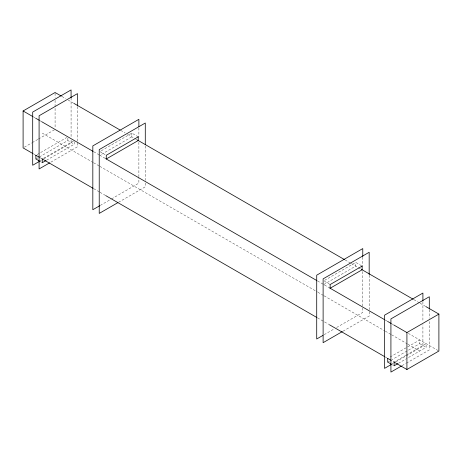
<?xml version="1.0" encoding="UTF-8"?>
<svg xmlns="http://www.w3.org/2000/svg" width="462" height="462" viewBox="0 0 462 462"><rect width="100%" height="100%" fill="white"/><g stroke="black" fill="none" stroke-linecap="round" stroke-linejoin="round"><path stroke-width="0.35" stroke-dasharray="2.31 1.73" d="M24.33 147.193L31.711 142.931M32.328 142.573L37.861 139.38M38.479 139.027L54.47 129.793M37.122 154.579L66.649 137.532M35.892 158.98L67.879 140.517L74.278 144.208L74.278 141.747M43.52 158.27L74.278 140.517M40.125 160.972L41.361 160.256M43.838 158.83L71.079 143.099L71.079 140.229M46.598 160.187L74.278 144.208M50.855 162.162L77.472 146.795L77.472 142.481M138.242 136.821L131.849 133.131L99.861 151.594L105.099 154.62M100.294 205.417L110.874 199.307M111.498 198.949L138.883 183.137L138.883 177.402M118.52 202.281L145.282 186.827L145.282 181.092M361.555 265.748L355.74 262.393L323.758 280.856L330.151 284.552M323.758 284.552L355.74 266.083L355.74 262.393M324.185 334.679L334.147 328.927M336.636 327.489L362.774 312.399L362.774 306.664M343.035 331.185L369.173 316.095L369.173 310.354M390.182 356.999L419.71 339.951L419.71 343.641L392.03 359.627M387.722 362.11L389.57 361.047M405.809 355.365L394.121 362.11L391.915 360.834M406.421 355.007L426.108 343.641L426.108 347.337L406.421 358.703M391.955 364.102L393.191 363.386M395.668 361.954L422.909 346.229L422.909 324.671M398.429 363.317L405.809 359.055M402.067 365.65L405.78 363.502M406.398 363.149L429.302 349.925L429.302 321.177M61.96 96.471L65.714 98.637M68.214 100.081L73.215 102.968M120.721 130.4L125.098 132.923M127.599 134.367L135.337 138.837M135.724 139.062L138.242 140.517M345.131 259.962L350.762 263.213M351.386 263.571L360.972 269.109M413.894 299.659L419.519 302.91M420.149 303.268L425.15 306.156M33.726 117.105L34.979 117.827M39.98 120.715L41.851 121.795M93.74 151.75L99.469 155.059M105.099 158.31L99.861 155.29L131.849 136.821L131.849 133.131M317.527 280.954L328.88 287.514M385.037 319.929L387.017 321.073M391.915 323.902L393.266 324.682M408.269 333.345L438.9 351.028M419.71 343.641L426.108 347.337M42.29 133.131L92.902 162.353M93.532 162.711L99.151 165.956M99.78 166.32L317.232 291.863M317.856 292.227L323.481 295.472M324.105 295.836L384.719 330.827M385.343 331.19L390.968 334.436M391.591 334.794L407.213 343.815M407.836 344.178L419.71 351.028M33.726 154.037L34.979 154.758M39.963 157.64L42.29 158.98M93.74 188.687L99.365 191.932M99.988 192.296L104.99 195.183M317.527 317.885L328.777 324.382M385.037 356.866L386.913 357.946M39.963 161.33L41.707 162.341M392.377 364.795L393.537 365.465M429.302 309.673L429.302 318.301M422.909 301.669L422.909 321.795M369.173 275.219L369.173 309.638M362.774 257.184L362.774 265.789M362.774 271.523L362.774 305.948M145.282 145.957L145.282 180.376M138.883 127.922L138.883 136.527M138.883 142.261L138.883 176.68M77.472 106.549L77.472 141.765M71.079 97.823L71.079 137.353M67.879 138.051L67.879 140.517M55.082 93.214L55.082 97.476M55.082 100.318L55.082 128.014"/><path stroke-width="0.69" d="M33.102 153.679L23.1 147.904L23.1 110.972L55.082 92.504L61.336 96.113M39.507 161.33L32.698 165.263L32.698 112.075L71.079 89.917L71.079 97.823M45.981 160.545L42.29 162.676L42.29 158.98M49.619 162.878L39.091 168.953L39.091 115.771L77.472 93.613L77.472 105.827M99.671 205.775L92.827 209.725L92.827 145.905L138.883 119.317L138.883 126.49M117.897 202.639L99.226 213.421L99.226 149.601L145.282 123.008L145.282 144.519M322.944 335.395L316.718 338.993L316.718 275.173L362.774 248.579L362.774 256.468M342.411 331.543L323.117 342.683L323.117 278.863L369.173 252.275L369.173 274.503M393.786 324.982L406.918 332.565L438.9 314.096L438.9 351.028L406.918 369.496L393.786 361.919M391.337 364.454L384.528 368.387L384.528 315.205L422.909 293.047L422.909 300.953M397.811 363.675L394.121 365.806L394.121 362.11M401.449 366.008L390.921 372.083L390.921 318.901L429.302 296.737L429.302 308.957M73.839 103.332L120.097 130.036M137.601 140.142L344.508 259.604M361.388 269.346L413.271 299.301M425.773 306.52L438.9 314.096M23.1 110.972L33.102 116.742M35.603 118.185L39.351 120.351M41.851 121.795L93.11 151.392M105.613 158.61L316.897 280.596M329.4 287.814L384.413 319.571M387.537 321.373L391.285 323.539M35.603 155.122L39.386 157.305M41.851 158.732L93.11 188.323M105.613 195.542L316.897 317.527M329.4 324.746L384.413 356.502M387.537 358.31L391.285 360.476M39.386 160.995L35.892 158.98L35.892 155.29M391.216 364.125L387.722 362.11L387.722 358.414M406.918 332.565L406.918 369.496M138.242 136.821L106.26 155.29L106.26 158.98L138.242 140.517L138.242 136.821M362.139 266.083L330.151 284.552L330.151 288.248L362.139 269.779L362.139 266.083"/></g></svg>
